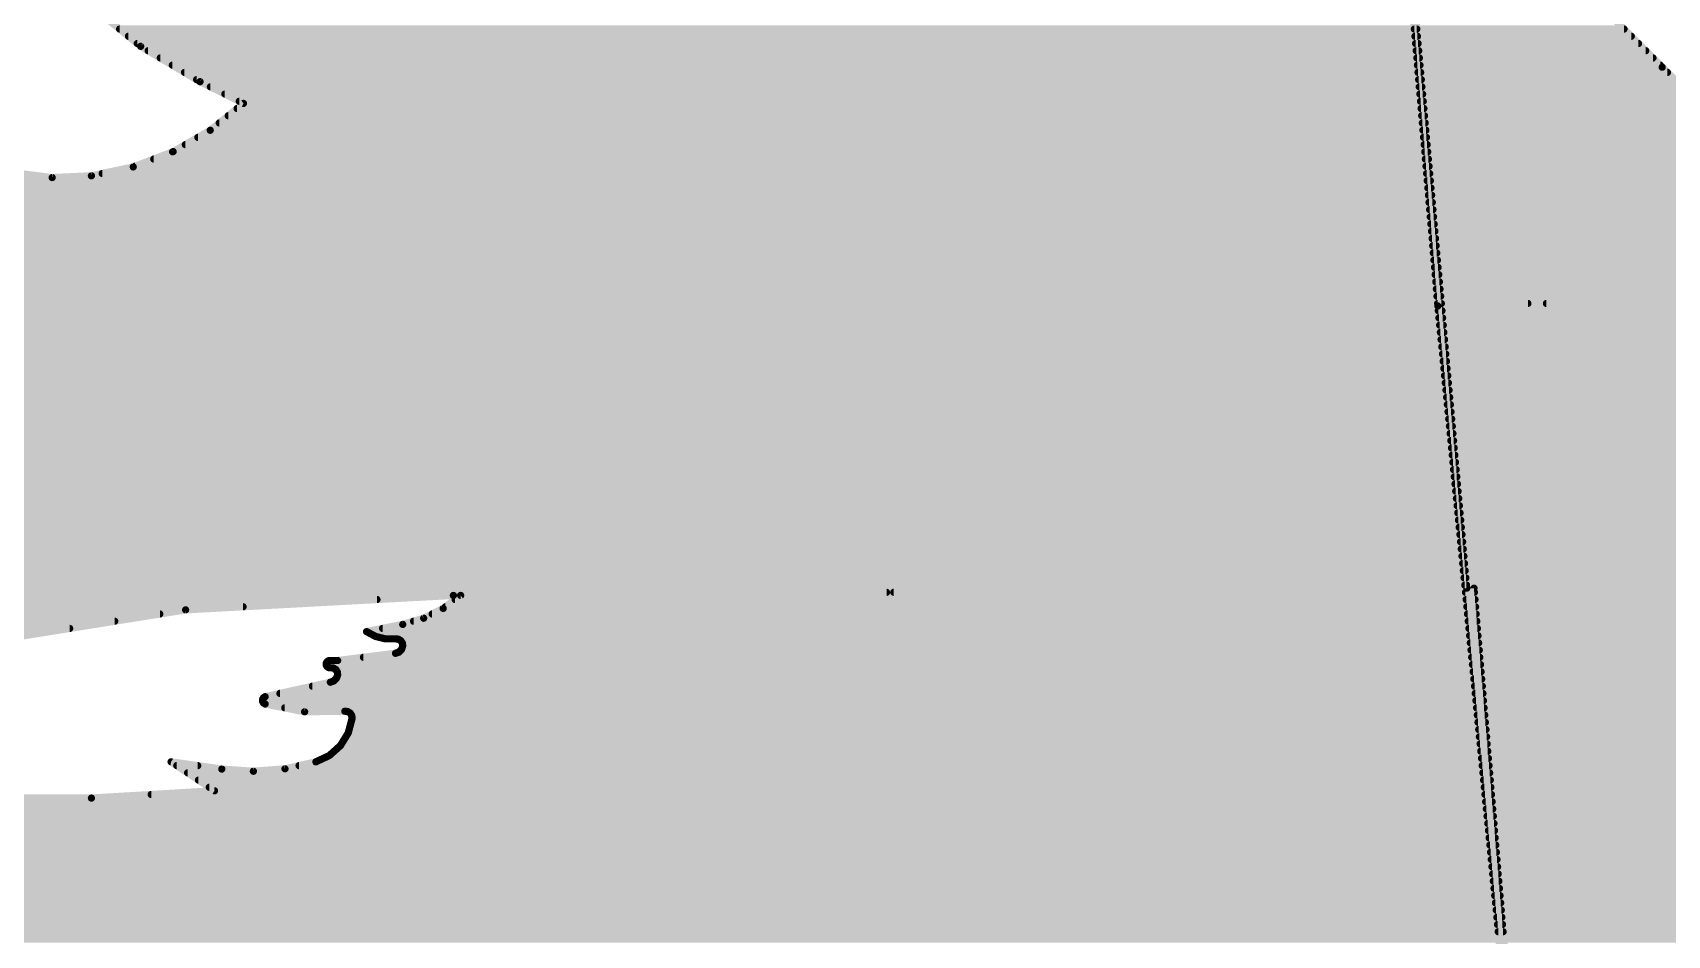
# Model space of a CAD drawing. Extents: x 4 to 288, y -28 to 191.
# Drawn here: x 75.07 to 80.5, y 148.18 to 151.18 of the extents above; entities that cross this region are included whole.
import ezdxf

# ---------------------------------------------------------------- set-up
doc = ezdxf.new("R2010")
doc.units = 0
doc.header["$MEASUREMENT"] = 0
doc.layers.add('20', color=7, linetype='CONTINUOUS')
doc.layers.add('21', color=2, linetype='CONTINUOUS')

msp = doc.modelspace()

# ---------------------------------------------------------------- linework, layer by layer
at = {"layer": '20', "const_width": 0.0254}
msp.add_lwpolyline([(71.1264, 186.0347, 2.9429), (202.1142, 186.0347)], format="xyb", dxfattribs=at)
at = {"layer": '21', "const_width": 0.024}
for points in [[(79.7386, 150.2668), (79.4738, 153.3929)], [(79.4738, 153.3689), (79.8347, 149.3289)], [(75.4291, 151.1297), (75.2515, 151.2751)], [(79.6687, 151.1871), (75.3591, 151.1871)], [(80.3571, 151.1871), (79.6606, 151.1871)], [(80.3156, 151.2286), (80.484, 151.0604)], [(79.6708, 151.1631), (75.3884, 151.1631)], [(79.673, 151.1391), (75.4177, 151.1391)], [(75.6263, 151.0123), (75.4291, 151.1297)], [(80.3812, 151.1631), (79.6627, 151.1631)], [(80.4052, 151.1391), (79.6647, 151.1391)], [(79.6751, 151.1151), (75.4538, 151.1151)], [(79.6773, 151.0911), (75.4941, 151.0911)], [(80.4292, 151.1151), (79.6667, 151.1151)], [(80.4532, 151.0911), (79.6688, 151.0911)], [(79.6794, 151.0671), (75.5343, 151.0671)], [(79.6815, 151.0431), (75.5746, 151.0431)], [(79.6837, 151.0191), (75.6149, 151.0191)], [(80.4773, 151.0671), (79.6708, 151.0671)], [(80.5013, 151.0431), (79.6728, 151.0431)], [(80.5252, 151.0191), (79.6749, 151.0191)], [(80.484, 151.0604), (80.6522, 150.892)], [(75.7706, 150.9401), (75.6263, 151.0123)], [(79.6858, 150.9951), (75.6607, 150.9951)], [(79.688, 150.9711), (75.7086, 150.9711)], [(80.5492, 150.9951), (79.6769, 150.9951)], [(80.5732, 150.9711), (79.6789, 150.9711)], [(75.6601, 150.8507), (75.7706, 150.9401)], [(79.6923, 150.9231), (75.7495, 150.9231)], [(79.6901, 150.9471), (75.7566, 150.9471)], [(80.5971, 150.9471), (79.681, 150.9471)], [(80.6211, 150.9231), (79.683, 150.9231)], [(79.6966, 150.8751), (75.6902, 150.8751)], [(79.6944, 150.8991), (75.7199, 150.8991)], [(80.6451, 150.8991), (79.685, 150.8991)], [(80.6725, 150.8751), (79.6871, 150.8751)], [(75.537, 150.7798), (75.6601, 150.8507)], [(79.703, 150.8031), (75.5774, 150.8031)], [(79.7008, 150.8271), (75.619, 150.8271)], [(79.6987, 150.8511), (75.6605, 150.8511)], [(80.7013, 150.8511), (79.6891, 150.8511)], [(80.7301, 150.8271), (79.6911, 150.8271)], [(80.759, 150.8031), (79.6932, 150.8031)], [(75.4044, 150.7289), (75.537, 150.7798)], [(79.7073, 150.7551), (75.4725, 150.7551)], [(79.7051, 150.7791), (75.5351, 150.7791)], [(80.7878, 150.7791), (79.6952, 150.7791)], [(80.82, 150.7551), (79.6972, 150.7551)], [(75.0056, 150.7097), (75.1351, 150.6935)], [(75.1351, 150.6935), (75.2654, 150.6995)], [(75.2654, 150.6995), (75.4044, 150.7289)], [(79.7116, 150.7071), (75.3012, 150.7071)], [(79.7094, 150.7311), (75.4099, 150.7311)], [(80.8536, 150.7311), (79.6993, 150.7311)], [(80.8872, 150.7071), (79.7013, 150.7071)], [(79.7137, 150.6831), (74.4688, 150.6831)], [(79.7158, 150.6591), (74.4775, 150.6591)], [(80.9208, 150.6831), (79.7033, 150.6831)], [(80.9544, 150.6591), (79.7054, 150.6591)], [(79.7223, 150.5871), (73.8008, 150.5871)], [(79.718, 150.6351), (74.4855, 150.6351)], [(79.7201, 150.6111), (74.4935, 150.6111)], [(80.9921, 150.6351), (79.7074, 150.6351)], [(81.042, 150.6111), (79.7094, 150.6111)], [(81.1356, 150.5871), (79.7114, 150.5871)], [(79.7266, 150.5391), (73.0038, 150.5391)], [(79.7244, 150.5631), (73.2728, 150.5631)], [(81.31, 150.5631), (79.7135, 150.5631)], [(82.6171, 150.5391), (79.7155, 150.5391)], [(79.7309, 150.4911), (72.736, 150.4911)], [(79.7287, 150.5151), (72.8679, 150.5151)], [(82.6113, 150.5151), (79.7175, 150.5151)], [(82.6113, 150.4911), (79.7196, 150.4911)], [(79.733, 150.4671), (72.0111, 150.4671)], [(79.7351, 150.4431), (72.0351, 150.4431)], [(79.7373, 150.4191), (72.0591, 150.4191)], [(82.6126, 150.4671), (79.7216, 150.4671)], [(82.6193, 150.4431), (79.7236, 150.4431)], [(82.6286, 150.4191), (79.7257, 150.4191)], [(79.7416, 150.3711), (71.5931, 150.3711)], [(79.7394, 150.3951), (72.0831, 150.3951)], [(82.6433, 150.3951), (79.7277, 150.3951)], [(82.6641, 150.3711), (79.7297, 150.3711)], [(79.7459, 150.3231), (71.2753, 150.3231)], [(79.7437, 150.3471), (71.4193, 150.3471)], [(82.6882, 150.3471), (79.7318, 150.3471)], [(81.7666, 150.3231), (79.7338, 150.3231)], [(79.7386, 150.2667), (82.8407, 150.3389)], [(82.3357, 150.3389), (79.7386, 150.2668)], [(79.748, 150.2991), (71.2421, 150.2991)], [(79.7502, 150.2751), (71.2675, 150.2751)], [(80.9021, 150.2991), (79.7358, 150.2991)], [(80.0376, 150.2751), (79.7379, 150.2751)], [(80.2676, 144.7838), (79.7386, 150.2667)], [(83.0132, 150.2751), (80.0995, 150.2751)], [(79.7523, 150.2511), (71.2947, 150.2511)], [(79.7544, 150.2271), (71.3347, 150.2271)], [(79.7566, 150.2031), (71.3816, 150.2031)], [(83.0012, 150.2511), (79.7401, 150.2511)], [(82.9892, 150.2271), (79.7424, 150.2271)], [(82.9772, 150.2031), (79.7447, 150.2031)], [(79.7587, 150.1791), (71.4597, 150.1791)], [(79.7609, 150.1551), (71.5428, 150.1551)], [(82.9652, 150.1791), (79.747, 150.1791)], [(82.9533, 150.1551), (79.7493, 150.1551)], [(79.7652, 150.1071), (71.4829, 150.1071)], [(79.763, 150.1311), (71.5129, 150.1311)], [(82.9413, 150.1311), (79.7517, 150.1311)], [(82.9283, 150.1071), (79.754, 150.1071)], [(79.7673, 150.0831), (71.453, 150.0831)], [(79.7694, 150.0591), (71.4549, 150.0591)], [(82.9146, 150.0831), (79.7563, 150.0831)], [(82.901, 150.0591), (79.7586, 150.0591)], [(79.7716, 150.0351), (71.4754, 150.0351)], [(79.7737, 150.0111), (71.4995, 150.0111)], [(79.7759, 149.9871), (71.5276, 149.9871)], [(82.8874, 150.0351), (79.7609, 150.0351)], [(82.8738, 150.0111), (79.7632, 150.0111)], [(82.8601, 149.9871), (79.7656, 149.9871)], [(79.7802, 149.9391), (71.5214, 149.9391)], [(79.778, 149.9631), (71.5435, 149.9631)], [(82.8465, 149.9631), (79.7679, 149.9631)], [(82.8329, 149.9391), (79.7702, 149.9391)], [(79.7845, 149.8911), (71.4678, 149.8911)], [(79.7823, 149.9151), (71.4946, 149.9151)], [(82.8181, 149.9151), (79.7725, 149.9151)], [(82.8016, 149.8911), (79.7748, 149.8911)], [(79.7887, 149.8431), (71.4317, 149.8431)], [(79.7866, 149.8671), (71.4491, 149.8671)], [(82.7852, 149.8671), (79.7771, 149.8671)], [(82.7687, 149.8431), (79.7794, 149.8431)], [(79.7952, 149.7711), (71.3898, 149.7711)], [(79.793, 149.7951), (71.4003, 149.7951)], [(79.7909, 149.8191), (71.4143, 149.8191)], [(82.7522, 149.8191), (79.7818, 149.8191)], [(82.7358, 149.7951), (79.7841, 149.7951)], [(82.7193, 149.7711), (79.7864, 149.7711)], [(79.7995, 149.7231), (71.3688, 149.7231)], [(79.7973, 149.7471), (71.3793, 149.7471)], [(82.7028, 149.7471), (79.7887, 149.7471)], [(82.6842, 149.7231), (79.791, 149.7231)], [(79.8038, 149.6751), (71.3572, 149.6751)], [(79.8016, 149.6991), (71.3621, 149.6991)], [(82.6642, 149.6991), (79.7933, 149.6991)], [(82.6442, 149.6751), (79.7957, 149.6751)], [(79.808, 149.6271), (71.3475, 149.6271)], [(79.8059, 149.6511), (71.3524, 149.6511)], [(82.6242, 149.6511), (79.798, 149.6511)], [(82.6042, 149.6271), (79.8003, 149.6271)], [(79.8102, 149.6031), (71.8762, 149.6031)], [(79.8123, 149.5791), (71.9596, 149.5791)], [(79.8145, 149.5551), (72.0031, 149.5551)], [(82.5842, 149.6031), (79.8026, 149.6031)], [(82.5642, 149.5791), (79.8049, 149.5791)], [(82.5442, 149.5551), (79.8072, 149.5551)], [(79.8166, 149.5311), (72.0317, 149.5311)], [(79.8188, 149.5071), (72.0417, 149.5071)], [(82.5242, 149.5311), (79.8096, 149.5311)], [(82.5042, 149.5071), (79.8119, 149.5071)], [(79.823, 149.4591), (72.0279, 149.4591)], [(79.8209, 149.4831), (72.0405, 149.4831)], [(82.4842, 149.4831), (79.8142, 149.4831)], [(82.4642, 149.4591), (79.8165, 149.4591)], [(79.8295, 149.3871), (71.918, 149.3871)], [(79.8273, 149.4111), (71.963, 149.4111)], [(79.8252, 149.4351), (71.9982, 149.4351)], [(82.4442, 149.4351), (79.8188, 149.4351)], [(82.4243, 149.4111), (79.8211, 149.4111)], [(82.4043, 149.3871), (79.8234, 149.3871)], [(79.8338, 149.3391), (71.8437, 149.3391)], [(79.8316, 149.3631), (71.8756, 149.3631)], [(82.3843, 149.3631), (79.8258, 149.3631)], [(82.3643, 149.3391), (79.8281, 149.3391)], [(76.214, 149.2911), (71.8042, 149.2911)], [(77.9069, 149.3151), (71.8199, 149.3151)], [(76.468, 149.3048), (75.5783, 149.2568)], [(76.434, 149.2614), (76.4921, 149.3048)], [(79.8347, 149.3289), (76.468, 149.3048)], [(79.862, 149.2911), (76.4737, 149.2911)], [(76.4921, 149.3048), (79.8588, 149.3289)], [(79.8599, 149.3151), (77.931, 149.3151)], [(82.3443, 149.3151), (79.8304, 149.3151)], [(82.3213, 149.2911), (79.8327, 149.2911)], [(79.8588, 149.3289), (80.2435, 144.7838)], [(75.4928, 149.2431), (71.7825, 149.2431)], [(75.7692, 149.2671), (71.7915, 149.2671)], [(75.5783, 149.2568), (74.9771, 149.1605)], [(76.2997, 149.2085), (76.3692, 149.229)], [(76.3692, 149.229), (76.434, 149.2614)], [(79.866, 149.2431), (76.3973, 149.2431)], [(79.864, 149.2671), (76.4415, 149.2671)], [(82.2961, 149.2671), (79.835, 149.2671)], [(82.2709, 149.2431), (79.8373, 149.2431)], [(75.3429, 149.2191), (71.7752, 149.2191)], [(75.1931, 149.1951), (72.3868, 149.1951)], [(76.1795, 149.1845), (76.2997, 149.2085)], [(76.2092, 149.1686), (76.1795, 149.1845)], [(79.8721, 149.1711), (76.2046, 149.1711)], [(79.8701, 149.1951), (76.2326, 149.1951)], [(79.8681, 149.2191), (76.3356, 149.2191)], [(82.2457, 149.2191), (79.8397, 149.2191)], [(82.2205, 149.1951), (79.842, 149.1951)], [(82.1953, 149.1711), (79.8443, 149.1711)], [(76.2419, 149.1604), (76.2092, 149.1686)], [(76.2756, 149.1605), (76.2419, 149.1604)], [(76.2852, 149.1594), (76.2756, 149.1605)], [(76.2756, 149.1124), (76.287, 149.1164)], [(76.2934, 149.1543), (76.2852, 149.1594)], [(76.287, 149.1164), (76.2956, 149.125)], [(76.2986, 149.1461), (76.2934, 149.1543)], [(79.8762, 149.1231), (76.2937, 149.1231)], [(76.2956, 149.125), (76.2997, 149.1365)], [(79.8742, 149.1471), (76.298, 149.1471)], [(76.2997, 149.1365), (76.2986, 149.1461)], [(82.1701, 149.1471), (79.8466, 149.1471)], [(82.1449, 149.1231), (79.8489, 149.1231)], [(76.0456, 149.0793), (76.0484, 149.0845)], [(76.0456, 149.0733), (76.0456, 149.0793)], [(79.8803, 149.0751), (76.0456, 149.0751)], [(76.0484, 149.0681), (76.0456, 149.0733)], [(76.0484, 149.0845), (76.0533, 149.0878)], [(76.0533, 149.0648), (76.0484, 149.0681)], [(76.0533, 149.0878), (76.0592, 149.0884)], [(76.0592, 149.0643), (76.0533, 149.0648)], [(76.0592, 149.0884), (76.0834, 149.0884)], [(76.069, 149.0635), (76.0592, 149.0643)], [(76.0773, 149.0584), (76.069, 149.0635)], [(76.0834, 149.0884), (76.2756, 149.1124)], [(79.8782, 149.0991), (76.1691, 149.0991)], [(82.1197, 149.0991), (79.8512, 149.0991)], [(82.0945, 149.0751), (79.8535, 149.0751)], [(75.8426, 148.9682), (76.0592, 149.0163)], [(76.0592, 149.0163), (76.0705, 149.0205)], [(76.0705, 149.0205), (76.0791, 149.029)], [(79.8843, 149.0271), (76.0771, 149.0271)], [(76.0825, 149.05), (76.0773, 149.0584)], [(76.0791, 149.029), (76.0834, 149.0403)], [(79.8823, 149.0511), (76.0819, 149.0511)], [(76.0834, 149.0403), (76.0825, 149.05)], [(82.0693, 149.0511), (79.8559, 149.0511)], [(82.0441, 149.0271), (79.8582, 149.0271)], [(75.834, 148.9592), (75.8371, 148.9648)], [(75.834, 148.9528), (75.834, 148.9592)], [(79.8904, 148.9551), (75.834, 148.9551)], [(75.8371, 148.9472), (75.834, 148.9528)], [(75.8371, 148.9648), (75.8426, 148.9682)], [(79.8884, 148.9791), (75.8917, 148.9791)], [(79.8864, 149.0031), (75.9997, 149.0031)], [(82.0189, 149.0031), (79.8605, 149.0031)], [(81.9937, 148.9791), (79.8628, 148.9791)], [(81.9685, 148.9551), (79.8651, 148.9551)], [(75.8426, 148.9439), (75.8371, 148.9472)], [(75.9736, 148.9181), (75.8426, 148.9439)], [(79.8924, 148.9311), (75.9078, 148.9311)], [(76.1072, 148.9199), (75.9736, 148.9181)], [(76.1168, 148.9188), (76.1072, 148.9199)], [(76.1251, 148.9137), (76.1168, 148.9188)], [(76.1303, 148.9055), (76.1251, 148.9137)], [(79.8945, 148.9071), (76.1293, 148.9071)], [(76.1314, 148.8959), (76.1303, 148.9055)], [(81.9433, 148.9311), (79.8674, 148.9311)], [(81.9181, 148.9071), (79.8698, 148.9071)], [(76.0928, 148.8058), (76.1187, 148.848)], [(76.1187, 148.848), (76.1314, 148.8959)], [(79.8985, 148.8591), (76.1216, 148.8591)], [(79.8965, 148.8831), (76.128, 148.8831)], [(81.8101, 148.8831), (79.8721, 148.8831)], [(81.7717, 148.8591), (79.8744, 148.8591)], [(76.0559, 148.7727), (76.0928, 148.8058)], [(79.9026, 148.8111), (76.0961, 148.8111)], [(79.9006, 148.8351), (76.1108, 148.8351)], [(81.7332, 148.8351), (79.8767, 148.8351)], [(81.6948, 148.8111), (79.879, 148.8111)], [(75.6744, 148.6556), (75.53, 148.7517)], [(75.53, 148.7517), (75.6985, 148.7277)], [(75.6184, 148.7391), (75.5489, 148.7391)], [(75.9084, 148.7285), (76.0111, 148.7517)], [(79.9087, 148.7391), (75.9553, 148.7391)], [(76.0111, 148.7517), (76.0559, 148.7727)], [(79.9067, 148.7631), (76.0353, 148.7631)], [(79.9046, 148.7871), (76.0719, 148.7871)], [(81.6564, 148.7871), (79.8813, 148.7871)], [(81.6157, 148.7631), (79.8837, 148.7631)], [(81.5729, 148.7391), (79.886, 148.7391)], [(79.9107, 148.7151), (75.585, 148.7151)], [(79.9128, 148.6911), (75.621, 148.6911)], [(75.6985, 148.7277), (75.8035, 148.7204)], [(75.8035, 148.7204), (75.9084, 148.7285)], [(81.5302, 148.7151), (79.8883, 148.7151)], [(81.4847, 148.6911), (79.8906, 148.6911)], [(74.6162, 148.6313), (75.2654, 148.6313)], [(75.2654, 148.6313), (75.6744, 148.6556)], [(79.9168, 148.6431), (75.464, 148.6431)], [(79.9148, 148.6671), (75.6571, 148.6671)], [(81.4306, 148.6671), (79.8929, 148.6671)], [(81.3764, 148.6431), (79.8952, 148.6431)], [(79.9209, 148.5951), (74.1458, 148.5951)], [(79.9189, 148.6191), (74.3464, 148.6191)], [(81.3105, 148.6191), (79.8975, 148.6191)], [(81.2333, 148.5951), (79.8999, 148.5951)], [(79.9229, 148.5711), (74.3802, 148.5711)], [(79.925, 148.5471), (74.5331, 148.5471)], [(79.927, 148.5231), (74.545, 148.5231)], [(81.1561, 148.5711), (79.9022, 148.5711)], [(81.0596, 148.5471), (79.9045, 148.5471)], [(80.9159, 148.5231), (79.9068, 148.5231)], [(79.931, 148.4751), (74.4032, 148.4751)], [(79.929, 148.4991), (74.4536, 148.4991)], [(80.8251, 148.4991), (79.9091, 148.4991)], [(80.8203, 148.4751), (79.9114, 148.4751)], [(79.9331, 148.4511), (74.3528, 148.4511)], [(79.9351, 148.4271), (74.5491, 148.4271)], [(80.8196, 148.4511), (79.9138, 148.4511)], [(80.8189, 148.4271), (79.9161, 148.4271)], [(79.9371, 148.4031), (74.5793, 148.4031)], [(79.9392, 148.3791), (74.5988, 148.3791)], [(79.9412, 148.3551), (74.6108, 148.3551)], [(80.8182, 148.4031), (79.9184, 148.4031)], [(80.8175, 148.3791), (79.9207, 148.3791)], [(80.8168, 148.3551), (79.923, 148.3551)], [(79.9432, 148.3311), (74.6167, 148.3311)], [(79.9453, 148.3071), (74.6201, 148.3071)], [(80.8161, 148.3311), (79.9253, 148.3311)], [(80.8153, 148.3071), (79.9276, 148.3071)], [(79.9493, 148.2591), (74.6121, 148.2591)], [(79.9473, 148.2831), (74.6175, 148.2831)], [(80.8146, 148.2831), (79.93, 148.2831)], [(80.8139, 148.2591), (79.9323, 148.2591)], [(79.9534, 148.2111), (74.5952, 148.2111)], [(79.9514, 148.2351), (74.6037, 148.2351)], [(80.8132, 148.2351), (79.9346, 148.2351)], [(80.816, 148.2111), (79.9369, 148.2111)], [(79.9575, 148.1631), (74.5682, 148.1631)], [(79.9554, 148.1871), (74.582, 148.1871)], [(80.819, 148.1871), (79.9392, 148.1871)], [(80.822, 148.1631), (79.9415, 148.1631)]]:
    msp.add_lwpolyline(points, dxfattribs=at)
at = {"layer": '21', "const_width": 0.012}
for points in [[(75.3591, 151.1931, 1), (75.3591, 151.1811)], [(79.6606, 151.1931, 1), (79.6606, 151.1811)], [(79.6687, 151.1811, 1), (79.6687, 151.1931)], [(80.3571, 151.1811, 1), (80.3571, 151.1931)], [(75.3884, 151.1691, 1), (75.3884, 151.1571)], [(75.4177, 151.1451, 1), (75.4177, 151.1331)], [(75.4322, 151.1349, 1), (75.4261, 151.1246)], [(75.4253, 151.1251, 1), (75.4329, 151.1344)], [(79.6627, 151.1691, 1), (79.6627, 151.1571)], [(79.6647, 151.1451, 1), (79.6647, 151.1331)], [(79.6708, 151.1571, 1), (79.6708, 151.1691)], [(79.673, 151.1331, 1), (79.673, 151.1451)], [(80.3812, 151.1571, 1), (80.3812, 151.1691)], [(80.4052, 151.1331, 1), (80.4052, 151.1451)], [(75.4538, 151.1211, 1), (75.4538, 151.1091)], [(75.4941, 151.0971, 1), (75.4941, 151.0851)], [(79.6667, 151.1211, 1), (79.6667, 151.1091)], [(79.6688, 151.0971, 1), (79.6688, 151.0851)], [(79.6751, 151.1091, 1), (79.6751, 151.1211)], [(79.6773, 151.0851, 1), (79.6773, 151.0971)], [(80.4292, 151.1091, 1), (80.4292, 151.1211)], [(80.4532, 151.0851, 1), (80.4532, 151.0971)], [(75.5343, 151.0731, 1), (75.5343, 151.0611)], [(75.5746, 151.0491, 1), (75.5746, 151.0371)], [(75.6149, 151.0251, 1), (75.6149, 151.0131)], [(79.6708, 151.0731, 1), (79.6708, 151.0611)], [(79.6728, 151.0491, 1), (79.6728, 151.0371)], [(79.6749, 151.0251, 1), (79.6749, 151.0131)], [(79.6794, 151.0611, 1), (79.6794, 151.0731)], [(79.6815, 151.0371, 1), (79.6815, 151.0491)], [(79.6837, 151.0131, 1), (79.6837, 151.0251)], [(80.4773, 151.0611, 1), (80.4773, 151.0731)], [(80.4882, 151.0646, 1), (80.4797, 151.0561)], [(80.4797, 151.0561, 1), (80.4882, 151.0646)], [(80.5013, 151.0371, 1), (80.5013, 151.0491)], [(75.629, 151.0176, 1), (75.6236, 151.0069)], [(75.6232, 151.0071, 1), (75.6293, 151.0174)], [(75.6607, 151.0011, 1), (75.6607, 150.9891)], [(75.7086, 150.9771, 1), (75.7086, 150.9651)], [(79.6769, 151.0011, 1), (79.6769, 150.9891)], [(79.6789, 150.9771, 1), (79.6789, 150.9651)], [(79.6858, 150.9891, 1), (79.6858, 151.0011)], [(79.688, 150.9651, 1), (79.688, 150.9771)], [(75.7495, 150.9291, 1), (75.7495, 150.9171)], [(75.7566, 150.9531, 1), (75.7566, 150.9411)], [(75.7744, 150.9354, 1), (75.7668, 150.9447)], [(75.7679, 150.9347, 1), (75.7733, 150.9454)], [(79.681, 150.9531, 1), (79.681, 150.9411)], [(79.683, 150.9291, 1), (79.683, 150.9171)], [(79.6901, 150.9411, 1), (79.6901, 150.9531)], [(79.6923, 150.9171, 1), (79.6923, 150.9291)], [(75.6902, 150.8811, 1), (75.6902, 150.8691)], [(75.7199, 150.9051, 1), (75.7199, 150.8931)], [(79.685, 150.9051, 1), (79.685, 150.8931)], [(79.6871, 150.8811, 1), (79.6871, 150.8691)], [(79.6944, 150.8931, 1), (79.6944, 150.9051)], [(79.6966, 150.8691, 1), (79.6966, 150.8811)], [(75.5774, 150.8091, 1), (75.5774, 150.7971)], [(75.619, 150.8331, 1), (75.619, 150.8211)], [(75.6563, 150.8554, 1), (75.6639, 150.8461)], [(75.6605, 150.8571, 1), (75.6605, 150.8451)], [(75.6631, 150.8455, 1), (75.6571, 150.8559)], [(79.6891, 150.8571, 1), (79.6891, 150.8451)], [(79.6911, 150.8331, 1), (79.6911, 150.8211)], [(79.6932, 150.8091, 1), (79.6932, 150.7971)], [(79.6987, 150.8451, 1), (79.6987, 150.8571)], [(79.7008, 150.8211, 1), (79.7008, 150.8331)], [(79.703, 150.7971, 1), (79.703, 150.8091)], [(75.4725, 150.7611, 1), (75.4725, 150.7491)], [(75.5351, 150.7851, 1), (75.5351, 150.7731)], [(75.534, 150.785, 1), (75.54, 150.7746)], [(75.5392, 150.7742, 1), (75.5349, 150.7854)], [(79.6952, 150.7851, 1), (79.6952, 150.7731)], [(79.6972, 150.7611, 1), (79.6972, 150.7491)], [(79.7051, 150.7731, 1), (79.7051, 150.7851)], [(79.7073, 150.7491, 1), (79.7073, 150.7611)], [(75.1348, 150.6995, 1), (75.1353, 150.6875)], [(75.1343, 150.6876, 1), (75.1358, 150.6995)], [(75.2641, 150.7053, 1), (75.2666, 150.6936)], [(75.2657, 150.6935, 1), (75.2651, 150.7054)], [(75.3012, 150.7131, 1), (75.3012, 150.7011)], [(75.4022, 150.7345, 1), (75.4065, 150.7233)], [(75.4056, 150.7231, 1), (75.4031, 150.7348)], [(75.4099, 150.7371, 1), (75.4099, 150.7251)], [(79.6993, 150.7371, 1), (79.6993, 150.7251)], [(79.7013, 150.7131, 1), (79.7013, 150.7011)], [(79.7094, 150.7251, 1), (79.7094, 150.7371)], [(79.7116, 150.7011, 1), (79.7116, 150.7131)], [(79.7033, 150.6891, 1), (79.7033, 150.6771)], [(79.7054, 150.6651, 1), (79.7054, 150.6531)], [(79.7137, 150.6771, 1), (79.7137, 150.6891)], [(79.7158, 150.6531, 1), (79.7158, 150.6651)], [(79.7074, 150.6411, 1), (79.7074, 150.6291)], [(79.7094, 150.6171, 1), (79.7094, 150.6051)], [(79.7114, 150.5931, 1), (79.7114, 150.5811)], [(79.718, 150.6291, 1), (79.718, 150.6411)], [(79.7201, 150.6051, 1), (79.7201, 150.6171)], [(79.7223, 150.5811, 1), (79.7223, 150.5931)], [(79.7135, 150.5691, 1), (79.7135, 150.5571)], [(79.7155, 150.5451, 1), (79.7155, 150.5331)], [(79.7244, 150.5571, 1), (79.7244, 150.5691)], [(79.7266, 150.5331, 1), (79.7266, 150.5451)], [(79.7175, 150.5211, 1), (79.7175, 150.5091)], [(79.7196, 150.4971, 1), (79.7196, 150.4851)], [(79.7287, 150.5091, 1), (79.7287, 150.5211)], [(79.7309, 150.4851, 1), (79.7309, 150.4971)], [(79.7216, 150.4731, 1), (79.7216, 150.4611)], [(79.7236, 150.4491, 1), (79.7236, 150.4371)], [(79.7257, 150.4251, 1), (79.7257, 150.4131)], [(79.733, 150.4611, 1), (79.733, 150.4731)], [(79.7351, 150.4371, 1), (79.7351, 150.4491)], [(79.7373, 150.4131, 1), (79.7373, 150.4251)], [(79.7277, 150.4011, 1), (79.7277, 150.3891)], [(79.7297, 150.3771, 1), (79.7297, 150.3651)], [(79.7394, 150.3891, 1), (79.7394, 150.4011)], [(79.7416, 150.3651, 1), (79.7416, 150.3771)], [(79.7318, 150.3531, 1), (79.7318, 150.3411)], [(79.7338, 150.3291, 1), (79.7338, 150.3171)], [(79.7437, 150.3411, 1), (79.7437, 150.3531)], [(79.7459, 150.3171, 1), (79.7459, 150.3291)], [(79.7358, 150.3051, 1), (79.7358, 150.2931)], [(79.7379, 150.2811, 1), (79.7379, 150.2691)], [(79.7384, 150.2728, 1), (79.7387, 150.2608)], [(79.7384, 150.2727, 1), (79.7387, 150.2607)], [(79.7446, 150.2672, 1), (79.7326, 150.2661)], [(79.7326, 150.2662, 1), (79.7446, 150.2673)], [(79.748, 150.2931, 1), (79.748, 150.3051)], [(79.7502, 150.2691, 1), (79.7502, 150.2811)], [(80.0376, 150.2691, 1), (80.0376, 150.2811)], [(80.0995, 150.2811, 1), (80.0995, 150.2691)], [(79.7401, 150.2571, 1), (79.7401, 150.2451)], [(79.7424, 150.2331, 1), (79.7424, 150.2211)], [(79.7447, 150.2091, 1), (79.7447, 150.1971)], [(79.7523, 150.2451, 1), (79.7523, 150.2571)], [(79.7544, 150.2211, 1), (79.7544, 150.2331)], [(79.7566, 150.1971, 1), (79.7566, 150.2091)], [(79.747, 150.1851, 1), (79.747, 150.1731)], [(79.7493, 150.1611, 1), (79.7493, 150.1491)], [(79.7587, 150.1731, 1), (79.7587, 150.1851)], [(79.7609, 150.1491, 1), (79.7609, 150.1611)], [(79.7517, 150.1371, 1), (79.7517, 150.1251)], [(79.754, 150.1131, 1), (79.754, 150.1011)], [(79.763, 150.1251, 1), (79.763, 150.1371)], [(79.7652, 150.1011, 1), (79.7652, 150.1131)], [(79.7563, 150.0891, 1), (79.7563, 150.0771)], [(79.7586, 150.0651, 1), (79.7586, 150.0531)], [(79.7673, 150.0771, 1), (79.7673, 150.0891)], [(79.7694, 150.0531, 1), (79.7694, 150.0651)], [(79.7609, 150.0411, 1), (79.7609, 150.0291)], [(79.7632, 150.0171, 1), (79.7632, 150.0051)], [(79.7656, 149.9931, 1), (79.7656, 149.9811)], [(79.7716, 150.0291, 1), (79.7716, 150.0411)], [(79.7737, 150.0051, 1), (79.7737, 150.0171)], [(79.7759, 149.9811, 1), (79.7759, 149.9931)], [(79.7679, 149.9691, 1), (79.7679, 149.9571)], [(79.7702, 149.9451, 1), (79.7702, 149.9331)], [(79.778, 149.9571, 1), (79.778, 149.9691)], [(79.7802, 149.9331, 1), (79.7802, 149.9451)], [(79.7725, 149.9211, 1), (79.7725, 149.9091)], [(79.7748, 149.8971, 1), (79.7748, 149.8851)], [(79.7823, 149.9091, 1), (79.7823, 149.9211)], [(79.7845, 149.8851, 1), (79.7845, 149.8971)], [(79.7771, 149.8731, 1), (79.7771, 149.8611)], [(79.7794, 149.8491, 1), (79.7794, 149.8371)], [(79.7866, 149.8611, 1), (79.7866, 149.8731)], [(79.7887, 149.8371, 1), (79.7887, 149.8491)], [(79.7818, 149.8251, 1), (79.7818, 149.8131)], [(79.7841, 149.8011, 1), (79.7841, 149.7891)], [(79.7864, 149.7771, 1), (79.7864, 149.7651)], [(79.7909, 149.8131, 1), (79.7909, 149.8251)], [(79.793, 149.7891, 1), (79.793, 149.8011)], [(79.7952, 149.7651, 1), (79.7952, 149.7771)], [(79.7887, 149.7531, 1), (79.7887, 149.7411)], [(79.791, 149.7291, 1), (79.791, 149.7171)], [(79.7973, 149.7411, 1), (79.7973, 149.7531)], [(79.7995, 149.7171, 1), (79.7995, 149.7291)], [(79.7933, 149.7051, 1), (79.7933, 149.6931)], [(79.7957, 149.6811, 1), (79.7957, 149.6691)], [(79.8016, 149.6931, 1), (79.8016, 149.7051)], [(79.8038, 149.6691, 1), (79.8038, 149.6811)], [(79.798, 149.6571, 1), (79.798, 149.6451)], [(79.8003, 149.6331, 1), (79.8003, 149.6211)], [(79.8059, 149.6451, 1), (79.8059, 149.6571)], [(79.808, 149.6211, 1), (79.808, 149.6331)], [(79.8026, 149.6091, 1), (79.8026, 149.5971)], [(79.8049, 149.5851, 1), (79.8049, 149.5731)], [(79.8072, 149.5611, 1), (79.8072, 149.5491)], [(79.8102, 149.5971, 1), (79.8102, 149.6091)], [(79.8123, 149.5731, 1), (79.8123, 149.5851)], [(79.8145, 149.5491, 1), (79.8145, 149.5611)], [(79.8096, 149.5371, 1), (79.8096, 149.5251)], [(79.8119, 149.5131, 1), (79.8119, 149.5011)], [(79.8166, 149.5251, 1), (79.8166, 149.5371)], [(79.8188, 149.5011, 1), (79.8188, 149.5131)], [(79.8142, 149.4891, 1), (79.8142, 149.4771)], [(79.8165, 149.4651, 1), (79.8165, 149.4531)], [(79.8209, 149.4771, 1), (79.8209, 149.4891)], [(79.823, 149.4531, 1), (79.823, 149.4651)], [(79.8188, 149.4411, 1), (79.8188, 149.4291)], [(79.8211, 149.4171, 1), (79.8211, 149.4051)], [(79.8234, 149.3931, 1), (79.8234, 149.3811)], [(79.8252, 149.4291, 1), (79.8252, 149.4411)], [(79.8273, 149.4051, 1), (79.8273, 149.4171)], [(79.8295, 149.3811, 1), (79.8295, 149.3931)], [(79.8258, 149.3691, 1), (79.8258, 149.3571)], [(79.8281, 149.3451, 1), (79.8281, 149.3331)], [(79.8316, 149.3571, 1), (79.8316, 149.3691)], [(79.8338, 149.3331, 1), (79.8338, 149.3451)], [(76.214, 149.2851, 1), (76.214, 149.2971)], [(76.4679, 149.3108, 1), (76.468, 149.2988)], [(76.4683, 149.2988, 1), (76.4677, 149.3107)], [(76.4737, 149.2971, 1), (76.4737, 149.2851)], [(76.492, 149.3108, 1), (76.4921, 149.2988)], [(76.4957, 149.2999, 1), (76.4885, 149.3096)], [(77.9069, 149.3091, 1), (77.9069, 149.3211)], [(77.931, 149.3211, 1), (77.931, 149.3091)], [(79.8304, 149.3211, 1), (79.8304, 149.3091)], [(79.8327, 149.2971, 1), (79.8327, 149.2851)], [(79.8287, 149.3283, 1), (79.8407, 149.3294)], [(79.8347, 149.3229, 1), (79.8346, 149.3349)], [(79.8648, 149.3294, 1), (79.8528, 149.3283)], [(79.8588, 149.3229, 1), (79.8587, 149.3349)], [(79.8599, 149.3091, 1), (79.8599, 149.3211)], [(79.862, 149.2851, 1), (79.862, 149.2971)], [(75.4928, 149.2371, 1), (75.4928, 149.2491)], [(75.578, 149.2627, 1), (75.5786, 149.2508)], [(75.5792, 149.2508, 1), (75.5773, 149.2627)], [(75.7692, 149.2611, 1), (75.7692, 149.2731)], [(76.3665, 149.2343, 1), (76.3719, 149.2236)], [(76.3709, 149.2232, 1), (76.3675, 149.2347)], [(76.3973, 149.2491, 1), (76.3973, 149.2371)], [(76.4304, 149.2662, 1), (76.4376, 149.2566)], [(76.4367, 149.2561, 1), (76.4313, 149.2668)], [(76.4415, 149.2731, 1), (76.4415, 149.2611)], [(79.835, 149.2731, 1), (79.835, 149.2611)], [(79.8373, 149.2491, 1), (79.8373, 149.2371)], [(79.864, 149.2611, 1), (79.864, 149.2731)], [(79.866, 149.2371, 1), (79.866, 149.2491)], [(75.1931, 149.1891, 1), (75.1931, 149.2011)], [(75.3429, 149.2131, 1), (75.3429, 149.2251)], [(76.1783, 149.1903, 1), (76.1807, 149.1786)], [(76.1823, 149.1897, 1), (76.1767, 149.1792)], [(76.2046, 149.1771, 1), (76.2046, 149.1651)], [(76.2326, 149.2011, 1), (76.2326, 149.1891)], [(76.298, 149.2142, 1), (76.3014, 149.2027)], [(76.3009, 149.2026, 1), (76.2985, 149.2143)], [(76.3356, 149.2251, 1), (76.3356, 149.2131)], [(79.8397, 149.2251, 1), (79.8397, 149.2131)], [(79.842, 149.2011, 1), (79.842, 149.1891)], [(79.8443, 149.1771, 1), (79.8443, 149.1651)], [(79.8681, 149.2131, 1), (79.8681, 149.2251)], [(79.8701, 149.1891, 1), (79.8701, 149.2011)], [(79.8721, 149.1651, 1), (79.8721, 149.1771)], [(76.2107, 149.1744, 1), (76.2077, 149.1628)], [(76.2064, 149.1633, 1), (76.212, 149.1739)], [(76.2419, 149.1664, 1), (76.2419, 149.1544)], [(76.2404, 149.1546, 1), (76.2433, 149.1662)], [(76.2762, 149.1664, 1), (76.2749, 149.1545)], [(76.2756, 149.1545, 1), (76.2756, 149.1665)], [(76.2884, 149.1645, 1), (76.282, 149.1543)], [(76.2828, 149.1206, 1), (76.2913, 149.1122)], [(76.2846, 149.1535, 1), (76.2859, 149.1654)], [(76.289, 149.1107, 1), (76.285, 149.1221)], [(76.2985, 149.1575, 1), (76.2884, 149.1511)], [(76.2937, 149.1291, 1), (76.2937, 149.1171)], [(76.29, 149.127, 1), (76.3013, 149.123)], [(76.2903, 149.1492, 1), (76.2966, 149.1594)], [(76.2999, 149.1208, 1), (76.2914, 149.1292)], [(76.298, 149.1531, 1), (76.298, 149.1411)], [(76.3046, 149.1468, 1), (76.2926, 149.1454)], [(76.2935, 149.1429, 1), (76.3037, 149.1493)], [(76.2937, 149.1358, 1), (76.3056, 149.1371)], [(76.3053, 149.1345, 1), (76.294, 149.1385)], [(79.8466, 149.1531, 1), (79.8466, 149.1411)], [(79.8489, 149.1291, 1), (79.8489, 149.1171)], [(79.8742, 149.1411, 1), (79.8742, 149.1531)], [(79.8762, 149.1171, 1), (79.8762, 149.1291)], [(76.0516, 149.0793, 1), (76.0396, 149.0793)], [(76.0403, 149.0821, 1), (76.0509, 149.0764)], [(76.0456, 149.0811, 1), (76.0456, 149.0691)], [(76.0509, 149.0762, 1), (76.0403, 149.0705)], [(76.0396, 149.0733, 1), (76.0516, 149.0733)], [(76.045, 149.0895, 1), (76.0517, 149.0795)], [(76.0517, 149.0731, 1), (76.045, 149.0631)], [(76.0536, 149.0817, 1), (76.0431, 149.0873)], [(76.0431, 149.0653, 1), (76.0536, 149.0709)], [(76.0527, 149.0937, 1), (76.0539, 149.0818)], [(76.0539, 149.0708, 1), (76.0527, 149.0589)], [(76.0566, 149.0828, 1), (76.05, 149.0928)], [(76.05, 149.0598, 1), (76.0566, 149.0698)], [(76.0592, 149.0944, 1), (76.0592, 149.0824)], [(76.0596, 149.0702, 1), (76.0587, 149.0583)], [(76.0598, 149.0824, 1), (76.0586, 149.0943)], [(76.0586, 149.0583, 1), (76.0598, 149.0702)], [(76.0721, 149.0686, 1), (76.0658, 149.0584)], [(76.0685, 149.0575, 1), (76.0694, 149.0695)], [(76.0826, 149.0943, 1), (76.0841, 149.0824)], [(76.0834, 149.0824, 1), (76.0834, 149.0944)], [(76.1691, 149.1051, 1), (76.1691, 149.0931)], [(76.2736, 149.118, 1), (76.2776, 149.1067)], [(76.2763, 149.1064, 1), (76.2748, 149.1183)], [(79.8512, 149.1051, 1), (79.8512, 149.0931)], [(79.8535, 149.0811, 1), (79.8535, 149.0691)], [(79.8782, 149.0931, 1), (79.8782, 149.1051)], [(79.8803, 149.0691, 1), (79.8803, 149.0811)], [(76.0571, 149.0219, 1), (76.0613, 149.0106)], [(76.0605, 149.0104, 1), (76.0579, 149.0221)], [(76.0663, 149.0247, 1), (76.0747, 149.0162)], [(76.0726, 149.0149, 1), (76.0684, 149.0261)], [(76.0771, 149.0331, 1), (76.0771, 149.0211)], [(76.0824, 149.0615, 1), (76.0722, 149.0552)], [(76.0735, 149.0311, 1), (76.0847, 149.0268)], [(76.0742, 149.0533, 1), (76.0805, 149.0635)], [(76.0833, 149.0247, 1), (76.0748, 149.0332)], [(76.0819, 149.0571, 1), (76.0819, 149.0451)], [(76.0885, 149.0506, 1), (76.0765, 149.0495)], [(76.0774, 149.0469, 1), (76.0876, 149.0532)], [(76.0774, 149.0397, 1), (76.0894, 149.0408)], [(76.089, 149.0381, 1), (76.0778, 149.0424)], [(79.8559, 149.0571, 1), (79.8559, 149.0451)], [(79.8582, 149.0331, 1), (79.8582, 149.0211)], [(79.8823, 149.0451, 1), (79.8823, 149.0571)], [(79.8843, 149.0211, 1), (79.8843, 149.0331)], [(75.84, 148.9592, 1), (75.828, 148.9592)], [(75.8288, 148.9621, 1), (75.8392, 148.9563)], [(75.834, 148.9611, 1), (75.834, 148.9491)], [(75.8392, 148.9557, 1), (75.8288, 148.9499)], [(75.834, 148.9699, 1), (75.8403, 148.9597)], [(75.8424, 148.9619, 1), (75.8319, 148.9677)], [(75.8413, 148.974, 1), (75.8439, 148.9623)], [(75.8457, 148.963, 1), (75.8394, 148.9733)], [(75.8917, 148.9851, 1), (75.8917, 148.9731)], [(75.9997, 149.0091, 1), (75.9997, 148.9971)], [(79.8605, 149.0091, 1), (79.8605, 148.9971)], [(79.8628, 148.9851, 1), (79.8628, 148.9731)], [(79.8651, 148.9611, 1), (79.8651, 148.9491)], [(79.8864, 148.9971, 1), (79.8864, 149.0091)], [(79.8884, 148.9731, 1), (79.8884, 148.9851)], [(79.8904, 148.9491, 1), (79.8904, 148.9611)], [(75.828, 148.9528, 1), (75.84, 148.9528)], [(75.8403, 148.9523, 1), (75.834, 148.9421)], [(75.8319, 148.9443, 1), (75.8424, 148.9501)], [(75.8437, 148.9497, 1), (75.8414, 148.938)], [(75.8394, 148.9387, 1), (75.8457, 148.949)], [(75.9078, 148.9371, 1), (75.9078, 148.9251)], [(75.9736, 148.9241, 1), (75.9737, 148.9121)], [(75.9725, 148.9122, 1), (75.9748, 148.924)], [(76.1078, 148.9258, 1), (76.1065, 148.9139)], [(76.1073, 148.9139, 1), (76.1071, 148.9259)], [(76.12, 148.9239, 1), (76.1137, 148.9137)], [(76.1162, 148.9129, 1), (76.1175, 148.9248)], [(76.1301, 148.9169, 1), (76.12, 148.9105)], [(76.1219, 148.9086, 1), (76.1282, 148.9188)], [(76.1293, 148.9131, 1), (76.1293, 148.9011)], [(76.1362, 148.9062, 1), (76.1243, 148.9048)], [(76.1252, 148.9023, 1), (76.1353, 148.9087)], [(79.8674, 148.9371, 1), (79.8674, 148.9251)], [(79.8698, 148.9131, 1), (79.8698, 148.9011)], [(79.8924, 148.9251, 1), (79.8924, 148.9371)], [(79.8945, 148.9011, 1), (79.8945, 148.9131)], [(76.1129, 148.8495, 1), (76.1245, 148.8464)], [(76.1238, 148.8448, 1), (76.1136, 148.8511)], [(76.1216, 148.8651, 1), (76.1216, 148.8531)], [(76.128, 148.8891, 1), (76.128, 148.8771)], [(76.1254, 148.8952, 1), (76.1373, 148.8965)], [(76.1372, 148.8943, 1), (76.1256, 148.8974)], [(79.8721, 148.8891, 1), (79.8721, 148.8771)], [(79.8744, 148.8651, 1), (79.8744, 148.8531)], [(79.8965, 148.8771, 1), (79.8965, 148.8891)], [(79.8985, 148.8531, 1), (79.8985, 148.8651)], [(76.0877, 148.8089, 1), (76.0979, 148.8026)], [(76.0968, 148.8013, 1), (76.0888, 148.8102)], [(76.0961, 148.8171, 1), (76.0961, 148.8051)], [(76.1108, 148.8411, 1), (76.1108, 148.8291)], [(79.8767, 148.8411, 1), (79.8767, 148.8291)], [(79.879, 148.8171, 1), (79.879, 148.8051)], [(79.9006, 148.8291, 1), (79.9006, 148.8411)], [(79.9026, 148.8051, 1), (79.9026, 148.8171)], [(75.5308, 148.7576, 1), (75.5291, 148.7457)], [(75.5333, 148.7566, 1), (75.5267, 148.7467)], [(75.5489, 148.7451, 1), (75.5489, 148.7331)], [(75.6184, 148.7331, 1), (75.6184, 148.7451)], [(75.9553, 148.7451, 1), (75.9553, 148.7331)], [(76.0085, 148.7571, 1), (76.0136, 148.7462)], [(76.0124, 148.7458, 1), (76.0098, 148.7575)], [(76.0353, 148.7691, 1), (76.0353, 148.7571)], [(76.0519, 148.7772, 1), (76.0599, 148.7682)], [(76.0585, 148.7673, 1), (76.0534, 148.7781)], [(76.0719, 148.7931, 1), (76.0719, 148.7811)], [(79.8813, 148.7931, 1), (79.8813, 148.7811)], [(79.8837, 148.7691, 1), (79.8837, 148.7571)], [(79.886, 148.7451, 1), (79.886, 148.7331)], [(79.9046, 148.7811, 1), (79.9046, 148.7931)], [(79.9067, 148.7571, 1), (79.9067, 148.7691)], [(79.9087, 148.7331, 1), (79.9087, 148.7451)], [(75.585, 148.7211, 1), (75.585, 148.7091)], [(75.621, 148.6971, 1), (75.621, 148.6851)], [(75.6989, 148.7336, 1), (75.6981, 148.7217)], [(75.6976, 148.7217, 1), (75.6993, 148.7336)], [(75.803, 148.7264, 1), (75.8039, 148.7144)], [(75.8031, 148.7144, 1), (75.8039, 148.7264)], [(75.9071, 148.7343, 1), (75.9097, 148.7226)], [(75.9089, 148.7225, 1), (75.908, 148.7345)], [(79.8883, 148.7211, 1), (79.8883, 148.7091)], [(79.8906, 148.6971, 1), (79.8906, 148.6851)], [(79.9107, 148.7091, 1), (79.9107, 148.7211)], [(79.9128, 148.6851, 1), (79.9128, 148.6971)], [(75.265, 148.6372, 1), (75.2657, 148.6253)], [(75.2654, 148.6253, 1), (75.2654, 148.6373)], [(75.464, 148.6491, 1), (75.464, 148.6371)], [(75.6571, 148.6731, 1), (75.6571, 148.6611)], [(75.6711, 148.6506, 1), (75.6777, 148.6605)], [(75.6747, 148.6496, 1), (75.674, 148.6615)], [(79.8929, 148.6731, 1), (79.8929, 148.6611)], [(79.8952, 148.6491, 1), (79.8952, 148.6371)], [(79.9148, 148.6611, 1), (79.9148, 148.6731)], [(79.9168, 148.6371, 1), (79.9168, 148.6491)], [(79.8975, 148.6251, 1), (79.8975, 148.6131)], [(79.8999, 148.6011, 1), (79.8999, 148.5891)], [(79.9189, 148.6131, 1), (79.9189, 148.6251)], [(79.9209, 148.5891, 1), (79.9209, 148.6011)], [(79.9022, 148.5771, 1), (79.9022, 148.5651)], [(79.9045, 148.5531, 1), (79.9045, 148.5411)], [(79.9068, 148.5291, 1), (79.9068, 148.5171)], [(79.9229, 148.5651, 1), (79.9229, 148.5771)], [(79.925, 148.5411, 1), (79.925, 148.5531)], [(79.927, 148.5171, 1), (79.927, 148.5291)], [(79.9091, 148.5051, 1), (79.9091, 148.4931)], [(79.9114, 148.4811, 1), (79.9114, 148.4691)], [(79.929, 148.4931, 1), (79.929, 148.5051)], [(79.931, 148.4691, 1), (79.931, 148.4811)], [(79.9138, 148.4571, 1), (79.9138, 148.4451)], [(79.9161, 148.4331, 1), (79.9161, 148.4211)], [(79.9331, 148.4451, 1), (79.9331, 148.4571)], [(79.9351, 148.4211, 1), (79.9351, 148.4331)], [(79.9184, 148.4091, 1), (79.9184, 148.3971)], [(79.9207, 148.3851, 1), (79.9207, 148.3731)], [(79.923, 148.3611, 1), (79.923, 148.3491)], [(79.9371, 148.3971, 1), (79.9371, 148.4091)], [(79.9392, 148.3731, 1), (79.9392, 148.3851)], [(79.9412, 148.3491, 1), (79.9412, 148.3611)], [(79.9253, 148.3371, 1), (79.9253, 148.3251)], [(79.9276, 148.3131, 1), (79.9276, 148.3011)], [(79.9432, 148.3251, 1), (79.9432, 148.3371)], [(79.9453, 148.3011, 1), (79.9453, 148.3131)], [(79.93, 148.2891, 1), (79.93, 148.2771)], [(79.9323, 148.2651, 1), (79.9323, 148.2531)], [(79.9473, 148.2771, 1), (79.9473, 148.2891)], [(79.9493, 148.2531, 1), (79.9493, 148.2651)], [(79.9346, 148.2411, 1), (79.9346, 148.2291)], [(79.9369, 148.2171, 1), (79.9369, 148.2051)], [(79.9514, 148.2291, 1), (79.9514, 148.2411)], [(79.9534, 148.2051, 1), (79.9534, 148.2171)], [(79.9392, 148.1931, 1), (79.9392, 148.1811)], [(79.9554, 148.1811, 1), (79.9554, 148.1931)]]:
    msp.add_lwpolyline(points, format="xyb", dxfattribs=at)

doc.saveas('drawing.dxf')
